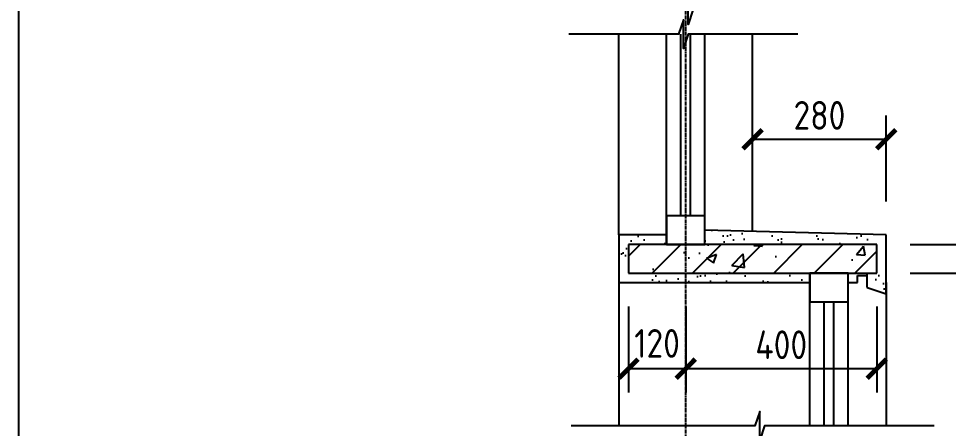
# Model space of a CAD drawing. Extents: x 105561 to 193510, y -55932 to 89115.
# Drawn here: x 105561 to 107508, y -5904 to -5046 of the extents above; entities that cross this region are included whole.
import ezdxf

# ---------------------------------------------------------------- set-up
doc = ezdxf.new("R2010")
doc.units = 0
doc.header["$LTSCALE"] = 10
doc.header["$MEASUREMENT"] = 0
doc.header["$PDMODE"] = 3
doc.linetypes.add('CENTER2', pattern=[1.125, 0.75, -0.125, 0.125, -0.125])
doc.layers.get('0').update_dxf_attribs({"linetype": 'CONTINUOUS'})
doc.layers.get('DEFPOINTS').update_dxf_attribs({"linetype": 'CONTINUOUS'})
for name, color, linetype in [('填充', 8, 'CONTINUOUS'), ('标注', 7, 'CONTINUOUS'), ('结构', 5, 'CONTINUOUS'), ('轴线', 6, 'CENTER2'), ('辅助', 2, 'CONTINUOUS'), ('门窗楼梯', 7, 'CONTINUOUS')]:
    doc.layers.add(name, color=color, linetype=linetype)
doc.styles.add('GB', font='gbenor.shx', dxfattribs={"bigfont": 'gbcbig.shx'})
doc.dimstyles.new('20', dxfattribs={"dimscale": 20, "dimtxt": 3, "dimasz": 2, "dimexe": 2.5, "dimexo": 3.5, "dimgap": 1, "dimtad": 1, "dimdec": 0, "dimzin": 12, "dimtxsty": 'GB', "dimblk1": 'ARCHTICK', "dimblk2": 'ARCHTICK', "dimsah": 1, "dimcen": 1, "dimclrd": 256, "dimclre": 256, "dimazin": 3, "dimtfac": 1, "dimtdec": 4, "dimtmove": 0, "dimatfit": 3, "dimtolj": 1})

# ---------------------------------------------------------------- blocks, each defined once
blk = doc.blocks.new('_ARCHTICK')
at = {"color": 0, "linetype": 'BYBLOCK', "const_width": 0.25}
blk.add_lwpolyline([(-0.5, -0.5), (0.5, 0.5)], dxfattribs=at)
blk = doc.blocks.new('*D66')
at = {"linetype": 'BYBLOCK'}
for p, q in [((116135.3, -5648.9), (116135.3, -5828.9)), ((116255.3, -5648.9), (116255.3, -5828.9)), ((116135.3, -5778.9), (116255.3, -5778.9))]:
    blk.add_line(p, q, dxfattribs=at)
at = {"layer": 'DEFPOINTS', "color": 0, "linetype": 'BYBLOCK'}
for p in [(116135.3, -5578.9), (116255.3, -5578.9), (116255.3, -5778.9)]:
    blk.add_point(p, dxfattribs=at)
at = {"linetype": 'BYBLOCK', "xscale": 40, "yscale": 40, "zscale": 40, "rotation": 180}
blk.add_blockref('_ARCHTICK', (116135.3, -5778.9), dxfattribs=at)
at = {"linetype": 'BYBLOCK', "xscale": 40, "yscale": 40, "zscale": 40}
blk.add_blockref('_ARCHTICK', (116255.3, -5778.9), dxfattribs=at)
at = {"color": 0, "linetype": 'BYBLOCK', "insert": (116195.3, -5726.1), "char_height": 60, "attachment_point": 5, "style": 'GB'}
blk.add_mtext('\\A1;120', dxfattribs=at)
blk = doc.blocks.new('*D67')
at = {"linetype": 'BYBLOCK'}
for p, q in [((116255.3, -5648.9), (116255.3, -5828.9)), ((116655.3, -5648.9), (116655.3, -5828.9)), ((116255.3, -5778.9), (116655.3, -5778.9))]:
    blk.add_line(p, q, dxfattribs=at)
at = {"layer": 'DEFPOINTS', "color": 0, "linetype": 'BYBLOCK'}
for p in [(116255.3, -5578.9), (116655.3, -5578.9), (116655.3, -5778.9)]:
    blk.add_point(p, dxfattribs=at)
at = {"linetype": 'BYBLOCK', "xscale": 40, "yscale": 40, "zscale": 40, "rotation": 180}
blk.add_blockref('_ARCHTICK', (116255.3, -5778.9), dxfattribs=at)
at = {"linetype": 'BYBLOCK', "xscale": 40, "yscale": 40, "zscale": 40}
blk.add_blockref('_ARCHTICK', (116655.3, -5778.9), dxfattribs=at)
at = {"color": 0, "linetype": 'BYBLOCK', "insert": (116455.3, -5728.9), "char_height": 60, "attachment_point": 5, "style": 'GB'}
blk.add_mtext('\\A1;400', dxfattribs=at)
blk = doc.blocks.new('*D74')
at = {"linetype": 'BYBLOCK'}
for p, q in [((116395.3, -5428.9), (116395.3, -5248.9)), ((116675.3, -5428.9), (116675.3, -5248.9)), ((116395.3, -5298.9), (116675.3, -5298.9))]:
    blk.add_line(p, q, dxfattribs=at)
at = {"layer": 'DEFPOINTS', "color": 0, "linetype": 'BYBLOCK'}
for p in [(116675.3, -5298.9), (116395.3, -5498.9), (116675.3, -5498.9)]:
    blk.add_point(p, dxfattribs=at)
at = {"linetype": 'BYBLOCK', "xscale": 40, "yscale": 40, "zscale": 40, "rotation": 180}
blk.add_blockref('_ARCHTICK', (116395.3, -5298.9), dxfattribs=at)
at = {"linetype": 'BYBLOCK', "xscale": 40, "yscale": 40, "zscale": 40}
blk.add_blockref('_ARCHTICK', (116675.3, -5298.9), dxfattribs=at)
at = {"color": 0, "linetype": 'BYBLOCK', "insert": (116535.3, -5248.9), "char_height": 60, "attachment_point": 5, "style": 'GB'}
blk.add_mtext('\\A1;280', dxfattribs=at)
blk = doc.blocks.new('*D193')
at = {"linetype": 'BYBLOCK'}
for p, q in [((116725.3, -5578.9), (117505.3, -5578.9)), ((117455.3, -6238.9), (117455.3, -5578.9)), ((116725.3, -6238.9), (117505.3, -6238.9))]:
    blk.add_line(p, q, dxfattribs=at)
at = {"layer": 'DEFPOINTS', "color": 0, "linetype": 'BYBLOCK'}
for p in [(116655.3, -5578.9), (117455.3, -5578.9), (116655.3, -6238.9)]:
    blk.add_point(p, dxfattribs=at)
at = {"linetype": 'BYBLOCK', "xscale": 40, "yscale": 40, "zscale": 40}
for p, rotation in [((117455.3, -5578.9), 90), ((117455.3, -6238.9), 270)]:
    blk.add_blockref('_ARCHTICK', p, dxfattribs=dict(at, rotation=rotation))
at = {"color": 0, "linetype": 'BYBLOCK', "insert": (117405.3, -5908.9), "char_height": 60, "attachment_point": 5, "rotation": 90, "style": 'GB'}
blk.add_mtext('\\A1;1500', dxfattribs=at)
blk = doc.blocks.new('*D195')
at = {"linetype": 'BYBLOCK'}
for p, q in [((116725.3, -5518.9), (117505.3, -5518.9)), ((117455.3, -5578.9), (117455.3, -5518.9)), ((116725.3, -5578.9), (117505.3, -5578.9))]:
    blk.add_line(p, q, dxfattribs=at)
at = {"layer": 'DEFPOINTS', "color": 0, "linetype": 'BYBLOCK'}
for p in [(116655.3, -5518.9), (117455.3, -5518.9), (116655.3, -5578.9)]:
    blk.add_point(p, dxfattribs=at)
at = {"linetype": 'BYBLOCK', "xscale": 40, "yscale": 40, "zscale": 40}
for p, rotation in [((117455.3, -5518.9), 90), ((117455.3, -5578.9), 270)]:
    blk.add_blockref('_ARCHTICK', p, dxfattribs=dict(at, rotation=rotation))
at = {"color": 0, "linetype": 'BYBLOCK', "insert": (117565.3, -5548.9), "char_height": 60, "attachment_point": 5, "rotation": 90, "style": 'GB'}
blk.add_mtext('\\A1;60', dxfattribs=at)
blk = doc.blocks.new('*D196')
at = {"linetype": 'BYBLOCK'}
for p, q in [((116725.3, -4728.9), (117505.3, -4728.9)), ((117455.3, -5518.9), (117455.3, -4728.9)), ((116725.3, -5518.9), (117505.3, -5518.9))]:
    blk.add_line(p, q, dxfattribs=at)
at = {"layer": 'DEFPOINTS', "color": 0, "linetype": 'BYBLOCK'}
for p in [(116655.3, -4728.9), (117455.3, -4728.9), (116655.3, -5518.9)]:
    blk.add_point(p, dxfattribs=at)
at = {"linetype": 'BYBLOCK', "xscale": 40, "yscale": 40, "zscale": 40}
for p, rotation in [((117455.3, -4728.9), 90), ((117455.3, -5518.9), 270)]:
    blk.add_blockref('_ARCHTICK', p, dxfattribs=dict(at, rotation=rotation))
at = {"color": 0, "linetype": 'BYBLOCK', "insert": (117405.3, -5123.9), "char_height": 60, "attachment_point": 5, "rotation": 90, "style": 'GB'}
blk.add_mtext('\\A1;840', dxfattribs=at)

msp = doc.modelspace()

# ---------------------------------------------------------------- hatches: boundary and pattern name
at = {"layer": '填充'}
h = msp.add_hatch(dxfattribs=at)
h.set_pattern_fill('AR-SAND,_O', color=1, scale=30)
h.set_pattern_definition([(37.5, (-9297.7, 0), (-1.8898, 57.804713), [0, -45.6, 0, -51, 0, -48.75]), (7.5, (-9297.7, 0), (53.0933, 84.66438), [0, -24.6, 0, -41.1, 0, -15.75]), (327.5, (-9334.6, 0), (93.424256, 0.169772), [0, -15, 0, -54, 0, -70.5]), (317.5, (-9334.6, 0), (90.1838, 26.330267), [0, -7.5, 0, -35.4, 0, -40.5])])
h.paths.add_polyline_path([(107357.6, -5518.9), (107357.6, -5578.9), (107337.6, -5578.9), (107337.6, -5608.9), (107377.6, -5622.2), (107377.6, -5498.9), (106997.6, -5488.9), (106997.6, -5518.9)])
h.paths.add_polyline_path([(106837.6, -5578.9), (106837.6, -5518.9), (106917.6, -5518.9), (106917.6, -5498.9), (106817.6, -5498.9), (106817.6, -5598.9), (107217.6, -5598.9), (107217.6, -5578.9)])
h.paths.add_polyline_path([(107297.6, -5578.9), (107297.6, -5598.9), (107317.6, -5598.9), (107317.6, -5583.9), (107337.6, -5583.9), (107337.6, -5578.9)], flags=16)
h = msp.add_hatch(dxfattribs=at)
h.set_pattern_fill('钢筋混凝土', color=256, scale=30, style=0)
h.set_pattern_definition([(45, (-9297.7, 0), (-42.426407, 42.426407), []), (50, (-9297.7, 0), (215.17805, -18.82564), [22.5, -247.5]), (355, (-9297.7, 0), (-41.6254, 225.65764), [18, -198]), (100.4514, (-9279.77, -1.57), (173.5528, 206.83186), [19.12206, -210.34263]), (46.1842, (-9297.7, 60), (320.1723, -49.6557), [33.75, -371.25]), (96.6356, (-9271.02, 55.86), (280.3988, 292.2354), [28.6831, -315.5139]), (351.1842, (-9297.7, 60), (280.3986, 292.2356), [27, -297]), (21, (-9267.7, 45), (179.07212, -120.78567), [22.5, -247.5]), (326, (-9267.7, 45), (72.9946, 217.545), [18, -198]), (71.4514, (-9252.78, 34.93), (252.0668, 96.75915), [19.12206, -210.34263]), (37.5, (-9297.7, 0), (3.647957, 99.868156), [0, -195.6, 0, -201, 0, -198.75]), (7.5, (-9297.7, 0), (78.92086, 118.32351), [0, -114.6, 0, -191.1, 0, -75.75]), (327.5, (-9364.6, 0), (160.14673, -6.76646), [0, -75, 0, -234, 0, -310.5]), (317.5, (-9394.6, 0), (174.95585, 30.0315), [0, -97.5, 0, -155.4, 0, -220.5])])
h.paths.add_polyline_path([(106837.6, -5518.9), (106837.6, -5578.9), (107357.6, -5578.9), (107357.6, -5518.9)])

# ---------------------------------------------------------------- linework, layer by layer
at = {"layer": '标注'}
for points in [[(107202.6, -5028.9), (106972.6, -5028.9), (106962.6, -5058.9), (106962.6, -4998.9), (106952.6, -5028.9), (106722.6, -5028.9)], [(107192.6, -5078.9), (106962.6, -5078.9), (106952.6, -5108.9), (106952.6, -5048.9), (106942.6, -5078.9), (106712.6, -5078.9)], [(107477.6, -5898.9), (107122.6, -5898.9), (107112.6, -5928.9), (107112.6, -5868.9), (107102.6, -5898.9), (106717.6, -5898.9)]]:
    msp.add_lwpolyline(points, dxfattribs=at)
at = {"layer": '结构'}
for p, q in [((107357.6, -5518.9), (106837.6, -5518.9)), ((106837.6, -5518.9), (106837.6, -5578.9)), ((107357.6, -5578.9), (107357.6, -5518.9)), ((106837.6, -5578.9), (107357.6, -5578.9))]:
    msp.add_line(p, q, dxfattribs=at)
at = {"layer": '轴线'}
msp.add_line((106957.6, -7140.4), (106957.6, -3836), dxfattribs=at)
at = {"layer": '辅助'}
msp.add_lwpolyline([(108560.6, -8415.2), (108560.6, -3415.2), (105560.6, -3415.2), (105560.6, -8415.2)], close=True, dxfattribs=at)
at = {"layer": '门窗楼梯'}
for p, q in [((106817.6, -5498.9), (106817.6, -5078.9)), ((106917.6, -5518.9), (106917.6, -5078.9)), ((106947.6, -5458.9), (106947.6, -5078.9)), ((106967.6, -5458.9), (106967.6, -5078.9)), ((106997.6, -5518.9), (106997.6, -5078.9)), ((107097.6, -5278.9), (107097.6, -5078.9)), ((107097.6, -5491.5), (107097.6, -5278.9)), ((107377.6, -5498.9), (106997.6, -5488.9)), ((106817.6, -5498.9), (106817.6, -5598.9)), ((106917.6, -5498.9), (106817.6, -5498.9)), ((107377.6, -5622.2), (107377.6, -5498.9)), ((107217.6, -5898.9), (107217.6, -5578.9)), ((107297.6, -5898.9), (107297.6, -5578.9)), ((107317.6, -5598.9), (107317.6, -5583.9)), ((107317.6, -5583.9), (107337.6, -5583.9)), ((107337.6, -5608.9), (107337.6, -5578.9)), ((106817.6, -5598.9), (106817.6, -5898.9)), ((106817.6, -5598.9), (107217.6, -5598.9)), ((107297.6, -5598.9), (107317.6, -5598.9)), ((107377.6, -5598.9), (107377.6, -5898.9)), ((107337.6, -5608.9), (107377.6, -5622.2)), ((107247.6, -5898.9), (107247.6, -5638.9)), ((107267.6, -5898.9), (107267.6, -5638.9))]:
    msp.add_line(p, q, dxfattribs=at)
for points in [[(106917.6, -5518.9), (106997.6, -5518.9), (106997.6, -5458.9), (106917.6, -5458.9)], [(107217.6, -5638.9), (107297.6, -5638.9), (107297.6, -5578.9), (107217.6, -5578.9)]]:
    msp.add_lwpolyline(points, close=True, dxfattribs=at)

# ---------------------------------------------------------------- dimensions: what is measured, and where the dimension line sits
at = {"layer": '标注', "color": 1}
for p1, p2, text, picture, middle in [((107357.6, -5518.9), (107357.6, -4728.9), '840', '*D196', (108107.6, -5123.9)), ((107357.6, -6238.9), (107357.6, -5578.9), '1500', '*D193', (108107.6, -5908.9))]:
    dim = msp.add_aligned_dim(p1=p1, p2=p2, distance=-800, text=text, dimstyle='20', dxfattribs=at)
    dim.commit()
    dim.dimension.update_dxf_attribs({"geometry": picture, "text_midpoint": middle, "insert": (-9297.7, 0)})
for p1, p2, distance, picture, middle in [((107097.6, -5498.9), (107377.6, -5498.9), 200, '*D74', (107237.6, -5248.9)), ((107357.6, -5578.9), (107357.6, -5518.9), -800, '*D195', (108267.6, -5548.9)), ((106957.6, -5578.9), (107357.6, -5578.9), -200, '*D67', (107157.6, -5728.9))]:
    dim = msp.add_aligned_dim(p1=p1, p2=p2, distance=distance, dimstyle='20', dxfattribs=at)
    dim.commit()
    dim.dimension.update_dxf_attribs({"geometry": picture, "text_midpoint": middle, "insert": (-9297.7, 0)})
dim = msp.add_linear_dim(base=(106957.6, -5778.9), p1=(106837.6, -5578.9), p2=(106957.6, -5578.9), angle=0, dimstyle='20', dxfattribs=at)
dim.commit()
dim.dimension.update_dxf_attribs({"geometry": '*D66', "text_midpoint": (106897.6, -5726.1), "dimtype": 161, "insert": (-9297.7, 0)})

doc.saveas('drawing.dxf')
